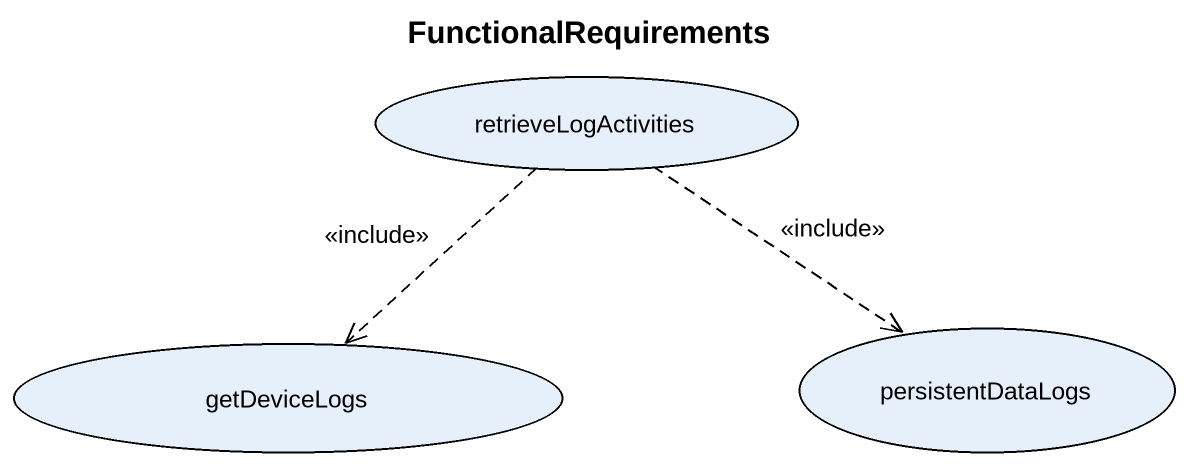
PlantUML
@startuml
title FunctionalRequirements
usecase retrieveLogActivities
usecase getDeviceLogs
usecase persistentDataLogs
retrieveLogActivities ..> getDeviceLogs : <<include>>
retrieveLogActivities ..> persistentDataLogs : <<include>>
@enduml
